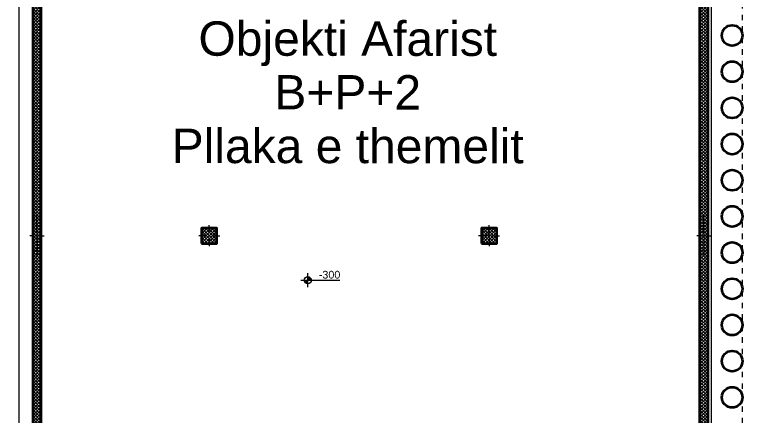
# Model space of a CAD drawing. Header units: millimetres. Extents: x -1659045 to -1497887, y -2983280 to -2858614.
# Drawn here: x -1592493 to -1571301, y -2921284 to -2909620 of the extents above; entities that cross this region are included whole.
import ezdxf

# ---------------------------------------------------------------- set-up
doc = ezdxf.new("R2010")
doc.units = ezdxf.units.MM
doc.header["$MEASUREMENT"] = 0
doc.linetypes.add('Dot & Dashed', pattern=[335.138881, 158.75, -88.194444, 0, -88.194437])
for name, color, linetype, lineweight in [('0_Pen_No__1', 7, 'Continuous', 13), ('0_Pen_No__20', 1, 'Continuous', 0), ('0_Pen_No__6', 5, 'Continuous', 35), ('A - Muret_Pen_No__101', 252, 'Continuous', 13), ('A - Muret_Pen_No__22', 8, 'Continuous', 35), ('A - Shtyllat_Pen_No__101', 252, 'Continuous', 13), ('A - Shtyllat_Pen_No__22', 8, 'Continuous', 35)]:
    doc.layers.add(name, color=color, linetype=linetype, lineweight=lineweight)
for name, color, linetype in [('A - Kuotat', 7, 'Continuous'), ('A - Muret', 7, 'Continuous'), ('A - Shtyllat', 7, 'Continuous'), ('Structural - Bearing', 7, 'Continuous')]:
    doc.layers.add(name, color=color, linetype=linetype)
for name, color, linetype, lineweight, true_color in [('A - Kuotat_Pen_No__176', 7, 'Continuous', 15, 0x93a0c6), ('A - Zone_Pen_No__102', 7, 'Continuous', 13, 0xcccccc), ('Structural - Bearing_Pen_No__82', 7, 'Continuous', 20, 0xaaaaaa)]:
    doc.layers.add(name, color=color, linetype=linetype, lineweight=lineweight, true_color=true_color)
doc.styles.add('GENERATED_STYLE_1', font='arial.ttf')
pattern_1 = [(45, (-3432101.99, -2046631.03), (-45.961939, 45.961939), []), (135, (-3432101.99, -2046631.03), (45.961939, 45.961939), [])]

# ---------------------------------------------------------------- blocks, each defined once
blk = doc.blocks.new('Slab_1', base_point=(-1591965, -2922510))
at = {"layer": 'Structural - Bearing_Pen_No__82', "color": 253, "linetype": 'Continuous', "lineweight": 20, "true_color": 0xaaaaaa, "flags": 128}
blk.add_lwpolyline([(-1591965, -2922510), (-1591619, -2922510), (-1591619, -2924710), (-1591619, -2927610), (-1586601, -2927610), (-1586601, -2926590), (-1572551, -2926590), (-1572551, -2927610), (-1572301, -2927610), (-1572301, -2896660), (-1572301, -2893681), (-1572301, -2890731), (-1579502, -2890731), (-1579502, -2891481), (-1581452, -2891481), (-1581452, -2893431), (-1591965, -2893431)], close=True, dxfattribs=at)
blk = doc.blocks.new('Slab_2', base_point=(-1592365, -2893031))
at = {"layer": 'Structural - Bearing_Pen_No__82', "color": 253, "linetype": 'Continuous', "lineweight": 20, "true_color": 0xaaaaaa, "flags": 128}
blk.add_lwpolyline([(-1592365, -2893031), (-1592365, -2922260), (-1592365, -2922910), (-1592019, -2922910), (-1592019, -2928010), (-1586201, -2928010), (-1586201, -2926990), (-1572951, -2926990), (-1572951, -2928010), (-1572201, -2928010), (-1572201, -2896660), (-1572201, -2893681), (-1572201, -2890331), (-1579902, -2890331), (-1579902, -2891081), (-1581852, -2891081), (-1581852, -2893031)], close=True, dxfattribs=at)
blk = doc.blocks.new('Wall_9', base_point=(-1591965, -2922060))
at = {"layer": 'A - Muret_Pen_No__101', "linetype": 'Continuous', "lineweight": 13}
h = blk.add_hatch(dxfattribs=at)
h.set_pattern_fill('Concrete_Block', color=252, style=0, pattern_type=2)
h.set_pattern_definition(pattern_1)
h.paths.add_polyline_path([(-1591715, -2922060), (-1591715, -2916556), (-1591965, -2916556), (-1591965, -2922060)])
at = {"layer": 'A - Muret_Pen_No__22', "color": 8, "linetype": 'Continuous', "lineweight": 35, "flags": 128}
for points in [[(-1591965, -2916556), (-1591965, -2922060)], [(-1591715, -2922060), (-1591715, -2916556)]]:
    blk.add_lwpolyline(points, dxfattribs=at)
blk = doc.blocks.new('Wall_10', base_point=(-1591965, -2915556))
at = {"layer": 'A - Muret_Pen_No__101', "linetype": 'Continuous', "lineweight": 13}
h = blk.add_hatch(dxfattribs=at)
h.set_pattern_fill('Concrete_Block', color=252, style=0, pattern_type=2)
h.set_pattern_definition(pattern_1)
h.paths.add_polyline_path([(-1591715, -2915556), (-1591715, -2909056), (-1591965, -2909056), (-1591965, -2915556)])
at = {"layer": 'A - Muret_Pen_No__22', "color": 8, "linetype": 'Continuous', "lineweight": 35, "flags": 128}
for points in [[(-1591965, -2909056), (-1591965, -2915556)], [(-1591715, -2915556), (-1591715, -2909056)]]:
    blk.add_lwpolyline(points, dxfattribs=at)
blk = doc.blocks.new('Wall_17', base_point=(-1572301, -2921785))
at = {"layer": 'A - Muret_Pen_No__101', "linetype": 'Continuous', "lineweight": 13}
h = blk.add_hatch(dxfattribs=at)
h.set_pattern_fill('Concrete_Block', color=252, style=0, pattern_type=2)
h.set_pattern_definition(pattern_1)
h.paths.add_polyline_path([(-1572301, -2921785), (-1572301, -2916556), (-1572551, -2916556), (-1572551, -2921785)])
at = {"layer": 'A - Muret_Pen_No__22', "color": 8, "linetype": 'Continuous', "lineweight": 35, "flags": 128}
for points in [[(-1572551, -2916556), (-1572551, -2921785)], [(-1572301, -2921785), (-1572301, -2916556)]]:
    blk.add_lwpolyline(points, dxfattribs=at)
blk = doc.blocks.new('Wall_18', base_point=(-1572301, -2915556))
at = {"layer": 'A - Muret_Pen_No__101', "linetype": 'Continuous', "lineweight": 13}
h = blk.add_hatch(dxfattribs=at)
h.set_pattern_fill('Concrete_Block', color=252, style=0, pattern_type=2)
h.set_pattern_definition(pattern_1)
h.paths.add_polyline_path([(-1572301, -2915556), (-1572301, -2909056), (-1572551, -2909056), (-1572551, -2915556)])
at = {"layer": 'A - Muret_Pen_No__22', "color": 8, "linetype": 'Continuous', "lineweight": 35, "flags": 128}
for points in [[(-1572551, -2909056), (-1572551, -2915556)], [(-1572301, -2915556), (-1572301, -2909056)]]:
    blk.add_lwpolyline(points, dxfattribs=at)
blk = doc.blocks.new('Column_4', base_point=(-1578676, -2916056))
at = {"layer": 'A - Shtyllat_Pen_No__101', "linetype": 'Continuous', "lineweight": 13}
h = blk.add_hatch(dxfattribs=at)
h.set_pattern_fill('Concrete_Block', color=252, style=0, pattern_type=2)
h.set_pattern_definition(pattern_1)
h.paths.add_polyline_path([(-1578901, -2916281), (-1578451, -2916281), (-1578451, -2915831), (-1578901, -2915831)])
at = {"layer": 'A - Shtyllat_Pen_No__101', "color": 252, "linetype": 'Continuous', "lineweight": 13}
for p, q in [((-1578676, -2915976), (-1578676, -2915751)), ((-1578756, -2916056), (-1578981, -2916056)), ((-1578676, -2916136), (-1578676, -2916361)), ((-1578596, -2916056), (-1578371, -2916056))]:
    blk.add_line(p, q, dxfattribs=at)
blk.add_point((-1578676, -2916056), dxfattribs=at)
at = {"layer": 'A - Shtyllat_Pen_No__22', "color": 8, "linetype": 'Continuous', "lineweight": 35, "flags": 128}
blk.add_lwpolyline([(-1578901, -2916281), (-1578451, -2916281), (-1578451, -2915831), (-1578901, -2915831)], close=True, dxfattribs=at)
blk = doc.blocks.new('Column_8', base_point=(-1586826, -2916056))
at = {"layer": 'A - Shtyllat_Pen_No__101', "linetype": 'Continuous', "lineweight": 13}
h = blk.add_hatch(dxfattribs=at)
h.set_pattern_fill('Concrete_Block', color=252, style=0, pattern_type=2)
h.set_pattern_definition(pattern_1)
h.paths.add_polyline_path([(-1587051, -2916281), (-1586601, -2916281), (-1586601, -2915831), (-1587051, -2915831)])
at = {"layer": 'A - Shtyllat_Pen_No__101', "color": 252, "linetype": 'Continuous', "lineweight": 13}
for p, q in [((-1586826, -2915976), (-1586826, -2915751)), ((-1586906, -2916056), (-1587131, -2916056)), ((-1586826, -2916136), (-1586826, -2916361)), ((-1586746, -2916056), (-1586521, -2916056))]:
    blk.add_line(p, q, dxfattribs=at)
blk.add_point((-1586826, -2916056), dxfattribs=at)
at = {"layer": 'A - Shtyllat_Pen_No__22', "color": 8, "linetype": 'Continuous', "lineweight": 35, "flags": 128}
blk.add_lwpolyline([(-1587051, -2916281), (-1586601, -2916281), (-1586601, -2915831), (-1587051, -2915831)], close=True, dxfattribs=at)
blk = doc.blocks.new('Column_24', base_point=(-1591840, -2916056))
at = {"layer": 'A - Shtyllat_Pen_No__101', "linetype": 'Continuous', "lineweight": 13}
h = blk.add_hatch(dxfattribs=at)
h.set_pattern_fill('Concrete_Block', color=252, style=0, pattern_type=2)
h.set_pattern_definition(pattern_1)
h.paths.add_polyline_path([(-1591965, -2915556), (-1591965, -2916556), (-1591715, -2916556), (-1591715, -2915556)])
at = {"layer": 'A - Shtyllat_Pen_No__101', "color": 252, "linetype": 'Continuous', "lineweight": 13}
for p, q in [((-1591840, -2915976), (-1591840, -2915476)), ((-1591920, -2916056), (-1592045, -2916056)), ((-1591840, -2916136), (-1591840, -2916636)), ((-1591760, -2916056), (-1591635, -2916056))]:
    blk.add_line(p, q, dxfattribs=at)
blk.add_point((-1591840, -2916056), dxfattribs=at)
at = {"layer": 'A - Shtyllat_Pen_No__22', "color": 8, "linetype": 'Continuous', "lineweight": 35, "flags": 128}
for points in [[(-1591965, -2915556), (-1591965, -2916556)], [(-1591715, -2916556), (-1591715, -2915556)]]:
    blk.add_lwpolyline(points, dxfattribs=at)
blk = doc.blocks.new('Column_25', base_point=(-1572426, -2916056))
at = {"layer": 'A - Shtyllat_Pen_No__101', "linetype": 'Continuous', "lineweight": 13}
h = blk.add_hatch(dxfattribs=at)
h.set_pattern_fill('Concrete_Block', color=252, style=0, pattern_type=2)
h.set_pattern_definition(pattern_1)
h.paths.add_polyline_path([(-1572551, -2916556), (-1572301, -2916556), (-1572301, -2915556), (-1572551, -2915556)])
at = {"layer": 'A - Shtyllat_Pen_No__101', "color": 252, "linetype": 'Continuous', "lineweight": 13}
for p, q in [((-1572426, -2915976), (-1572426, -2915476)), ((-1572506, -2916056), (-1572631, -2916056)), ((-1572426, -2916136), (-1572426, -2916636)), ((-1572346, -2916056), (-1572221, -2916056))]:
    blk.add_line(p, q, dxfattribs=at)
blk.add_point((-1572426, -2916056), dxfattribs=at)
at = {"layer": 'A - Shtyllat_Pen_No__22', "color": 8, "linetype": 'Continuous', "lineweight": 35, "flags": 128}
for points in [[(-1572551, -2915556), (-1572551, -2916556)], [(-1572301, -2916556), (-1572301, -2915556)]]:
    blk.add_lwpolyline(points, dxfattribs=at)
blk = doc.blocks.new('Level Dimension_1', base_point=(-1583955, -2917350))
at = {"layer": 'A - Kuotat_Pen_No__176', "linetype": 'Continuous', "lineweight": 15, "true_color": 0x93a0c6}
for points in [[(-1583955, -2917350), (-1584058, -2917350), (-1584050, -2917389), (-1584028, -2917423), (-1583994, -2917445), (-1583955, -2917453)], [(-1583955, -2917350), (-1583852, -2917350), (-1583860, -2917311), (-1583882, -2917277), (-1583916, -2917255), (-1583955, -2917247)]]:
    blk.add_hatch(color=253, dxfattribs=at).paths.add_polyline_path(points)
at = {"layer": 'A - Kuotat_Pen_No__176', "color": 253, "linetype": 'Continuous', "lineweight": 15, "true_color": 0x93a0c6}
for p, q in [((-1583955, -2917555), (-1583955, -2917144)), ((-1584160, -2917350), (-1583022, -2917350))]:
    blk.add_line(p, q, dxfattribs=at)
blk.add_circle((-1583955, -2917350), 103, dxfattribs=at)
at = {"layer": 'A - Kuotat_Pen_No__176', "color": 253, "lineweight": 15, "true_color": 0x93a0c6, "insert": (-1583637, -2917305), "char_height": 225, "attachment_point": 7, "style": 'GENERATED_STYLE_1'}
blk.add_mtext('\\A1;{\\pql;\\fArial|b0|i0|c0|p34;-300}', dxfattribs=at)

msp = doc.modelspace()

# ---------------------------------------------------------------- linework, layer by layer
at = {"layer": '0_Pen_No__20', "color": 1, "linetype": 'Dot & Dashed', "lineweight": 0}
msp.add_lwpolyline([(-1592761, -2953163), (-1571301, -2950346), (-1571301, -2887474), (-1595246, -2885682), (-1594963, -2899449), (-1594511, -2925312), (-1593334, -2944038)], close=True, dxfattribs=at)
at = {"layer": '0_Pen_No__6', "color": 5, "linetype": 'Continuous', "lineweight": 35}
for centre in [(-1571601, -2910228), (-1571601, -2911281), (-1571601, -2912334), (-1571601, -2913387), (-1571601, -2914440), (-1571601, -2915493), (-1571601, -2916546), (-1571601, -2917599), (-1571601, -2918652), (-1571601, -2919705), (-1571601, -2920758)]:
    msp.add_circle(centre, 300, dxfattribs=at)
at = {"layer": 'A - Zone_Pen_No__102', "color": 254, "linetype": 'Continuous', "lineweight": 13, "true_color": 0xcccccc, "flags": 128}
msp.add_lwpolyline([(-1591715, -2908781), (-1591715, -2915831), (-1591715, -2916281), (-1591715, -2922060), (-1591365, -2922060), (-1591365, -2927360), (-1589801, -2927360), (-1586851, -2927360), (-1586851, -2926140), (-1586601, -2926140), (-1586601, -2926340), (-1578901, -2926340), (-1578901, -2926140), (-1578451, -2926140), (-1578451, -2926340), (-1572551, -2926340), (-1572551, -2922510), (-1572551, -2922060), (-1572551, -2913481), (-1572536, -2913481), (-1572552, -2908781)], dxfattribs=at)

# ---------------------------------------------------------------- block references
at = {"layer": 'A - Kuotat', "color": 253, "lineweight": 15, "true_color": 0x93a0c6}
msp.add_blockref('Level Dimension_1', (-1583955, -2917350), dxfattribs=at)
at = {"layer": 'A - Muret', "color": 8, "lineweight": 35}
for name, p in [('Wall_10', (-1591965, -2915556)), ('Wall_18', (-1572301, -2915556)), ('Wall_9', (-1591965, -2922060)), ('Wall_17', (-1572301, -2921785))]:
    msp.add_blockref(name, p, dxfattribs=at)
at = {"layer": 'A - Shtyllat', "color": 8, "lineweight": 35}
for name, p in [('Column_24', (-1591840, -2916056)), ('Column_25', (-1572426, -2916056)), ('Column_8', (-1586826, -2916056)), ('Column_4', (-1578676, -2916056))]:
    msp.add_blockref(name, p, dxfattribs=at)
at = {"layer": 'Structural - Bearing', "color": 253, "linetype": 'Continuous', "lineweight": 20, "true_color": 0xaaaaaa}
for name, p in [('Slab_2', (-1592365, -2893031)), ('Slab_1', (-1591965, -2922510))]:
    msp.add_blockref(name, p, dxfattribs=at)

# ---------------------------------------------------------------- texts
at = {"layer": '0_Pen_No__1', "color": 7, "linetype": 'Continuous', "lineweight": 13, "insert": (-1582794, -2913958), "char_height": 1000, "attachment_point": 8, "rotation": 359.9631, "line_spacing_factor": 0.93689, "style": 'GENERATED_STYLE_1'}
msp.add_mtext('\\A1;{\\pqc;\\fArial|b0|i0|c0|p34;Objekti Afarist\\P\\pqc;\\fArial|b0|i0|c0|p34;B+P+2\\P\\pqc;\\fArial|b0|i0|c0|p34;Pllaka e \\fArial|b0|i0|c0|p34;themelit}', dxfattribs=at)

doc.saveas('drawing.dxf')
